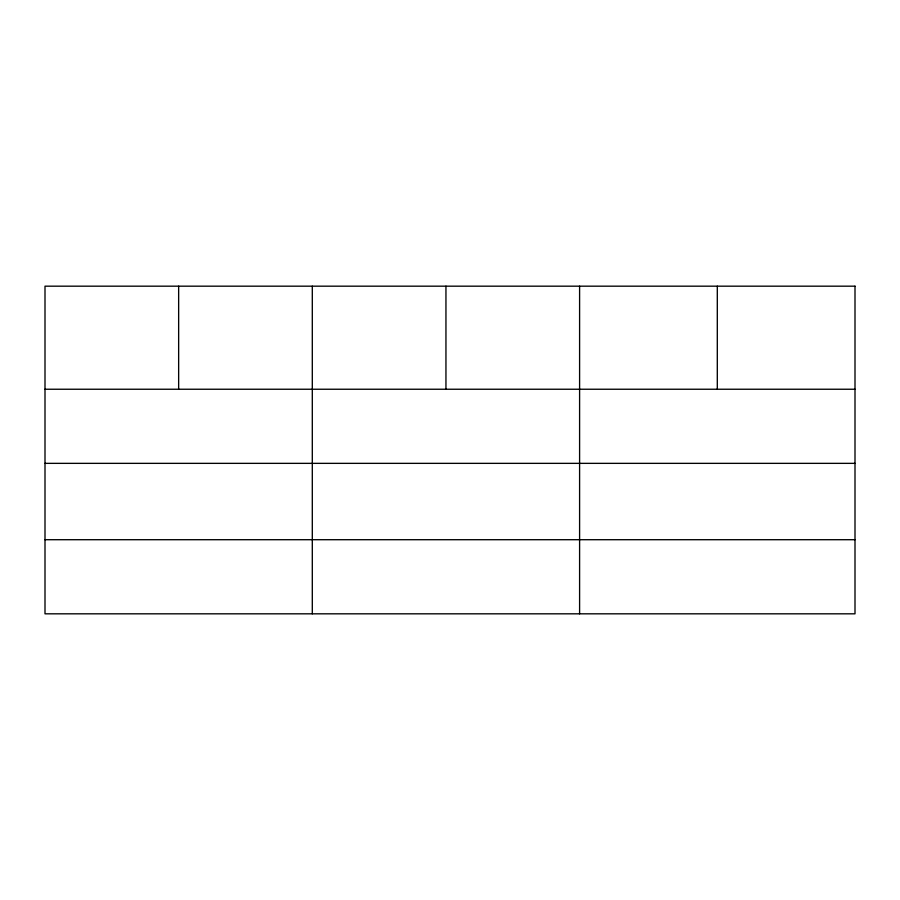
<?xml version="1.0" encoding="UTF-8"?>
<svg xmlns="http://www.w3.org/2000/svg" width="900" height="900" viewBox="0 0 900 900"><rect width="100%" height="100%" fill="white"/><g stroke="black" fill="none" stroke-linecap="round" stroke-linejoin="round"><path stroke-width="1.35" d="M45 389.239L855 389.239M45 463.354L855 463.354M45 539.707L855 539.707M717.3 286.178L717.3 389.239M579.6 286.178L579.6 613.822M445.95 286.178L445.95 389.239M312.3 286.178L312.3 613.822M178.65 286.178L178.65 389.239M855 286.178L45 286.178L45 613.822L855 613.822L855 286.178"/></g></svg>
